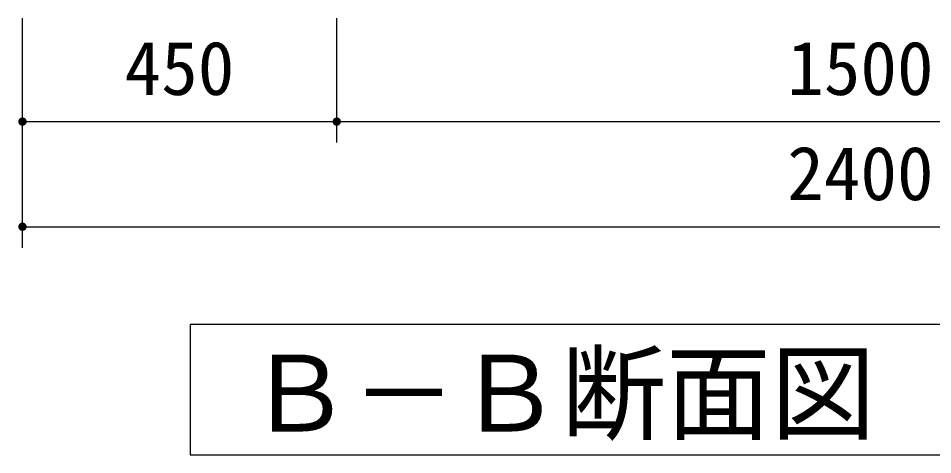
# Model space of a CAD drawing. Units: millimetres, scale not verified. Extents: x -8910 to 8910, y -6308 to 6308.
# Drawn here: x 77 to 1386, y -5015 to -4391 of the extents above; entities that cross this region are included whole.
import ezdxf
from ezdxf.enums import TextEntityAlignment as Align

# ---------------------------------------------------------------- set-up
doc = ezdxf.new("R2010")
doc.units = ezdxf.units.MM
doc.header["$LTSCALE"] = 30
for name, color, linetype, lineweight in [('0-0_製作', 5, 'Continuous', 25), ('0-B_機器', 2, 'Continuous', 25), ('0-F_0E', 2, 'Continuous', 25)]:
    doc.layers.add(name, color=color, linetype=linetype, lineweight=lineweight)
doc.styles.add('ＭＳ ゴシック', font='')
doc.styles.get('ＭＳ ゴシック').set_extended_font_data('MS Gothic')

msp = doc.modelspace()

# ---------------------------------------------------------------- linework, layer by layer
at = {"layer": '0-0_製作', "color": 2}
for p, q in [((82.66, -4568.68), (82.66, -4390.87)), ((532.66, -4568.68), (532.66, -4390.87)), ((82.66, -4719.13), (82.66, -4538.68)), ((82.66, -4689.13), (2482.66, -4689.13))]:
    msp.add_line(p, q, dxfattribs=at)
at = {"layer": '0-0_製作'}
for points in [[(76.66, -4538.68), (82.66, -4532.68), (82.66, -4538.68)], [(76.68, -4538.3), (82.66, -4532.68), (76.66, -4538.68)], [(76.66, -4538.68), (82.66, -4538.68), (76.71, -4539.43)], [(76.77, -4537.56), (82.66, -4532.68), (76.68, -4538.3)], [(76.71, -4539.43), (82.66, -4538.68), (76.85, -4540.17)], [(76.96, -4536.83), (82.66, -4532.68), (76.77, -4537.56)], [(76.85, -4540.17), (82.66, -4538.68), (77.08, -4540.89)], [(77.23, -4536.13), (82.66, -4532.68), (76.96, -4536.83)], [(77.08, -4540.89), (82.66, -4538.68), (77.41, -4541.57)], [(77.6, -4535.47), (82.66, -4532.68), (77.23, -4536.13)], [(77.41, -4541.57), (82.66, -4538.68), (77.81, -4542.21)], [(78.04, -4534.86), (82.66, -4532.68), (77.6, -4535.47)], [(77.81, -4542.21), (82.66, -4538.68), (78.29, -4542.79)], [(78.56, -4534.31), (82.66, -4532.68), (78.04, -4534.86)], [(78.29, -4542.79), (82.66, -4538.68), (78.84, -4543.3)], [(79.14, -4533.83), (82.66, -4532.68), (78.56, -4534.31)], [(78.84, -4543.3), (82.66, -4538.68), (79.45, -4543.75)], [(79.77, -4533.42), (82.66, -4532.68), (79.14, -4533.83)], [(79.45, -4543.75), (82.66, -4538.68), (80.11, -4544.11)], [(80.45, -4533.1), (82.66, -4532.68), (79.77, -4533.42)], [(80.11, -4544.11), (82.66, -4538.68), (80.81, -4544.39)], [(81.17, -4532.87), (82.66, -4532.68), (80.45, -4533.1)], [(80.81, -4544.39), (82.66, -4538.68), (81.54, -4544.57)], [(81.91, -4532.73), (82.66, -4532.68), (81.17, -4532.87)], [(81.54, -4544.57), (82.66, -4538.68), (82.29, -4544.67)], [(82.29, -4544.67), (82.66, -4538.68), (82.66, -4544.68)], [(82.66, -4532.68), (88.62, -4537.93), (82.66, -4538.68)], [(82.66, -4532.68), (88.48, -4537.19), (88.62, -4537.93)], [(82.66, -4532.68), (88.24, -4536.47), (88.48, -4537.19)], [(82.66, -4532.68), (87.92, -4535.79), (88.24, -4536.47)], [(82.66, -4532.68), (87.52, -4535.15), (87.92, -4535.79)], [(82.66, -4532.68), (87.04, -4534.57), (87.52, -4535.15)], [(82.66, -4532.68), (86.49, -4534.06), (87.04, -4534.57)], [(82.66, -4532.68), (85.88, -4533.61), (86.49, -4534.06)], [(82.66, -4532.68), (85.22, -4533.25), (85.88, -4533.61)], [(82.66, -4532.68), (84.52, -4532.97), (85.22, -4533.25)], [(82.66, -4532.68), (83.79, -4532.79), (84.52, -4532.97)], [(82.66, -4532.68), (83.04, -4532.69), (83.79, -4532.79)], [(82.66, -4538.68), (88.62, -4537.93), (88.66, -4538.68)], [(82.66, -4538.68), (83.42, -4544.63), (82.66, -4544.68)], [(82.66, -4538.68), (84.16, -4544.49), (83.42, -4544.63)], [(82.66, -4538.68), (84.87, -4544.26), (84.16, -4544.49)], [(82.66, -4538.68), (85.55, -4543.94), (84.87, -4544.26)], [(82.66, -4538.68), (86.19, -4543.53), (85.55, -4543.94)], [(82.66, -4538.68), (86.77, -4543.05), (86.19, -4543.53)], [(82.66, -4538.68), (87.29, -4542.5), (86.77, -4543.05)], [(82.66, -4538.68), (87.73, -4541.9), (87.29, -4542.5)], [(82.66, -4538.68), (88.09, -4541.24), (87.73, -4541.9)], [(82.66, -4538.68), (88.37, -4540.53), (88.09, -4541.24)], [(82.66, -4538.68), (88.56, -4539.8), (88.37, -4540.53)], [(82.66, -4538.68), (88.65, -4539.06), (88.56, -4539.8)], [(82.66, -4538.68), (88.66, -4538.68), (88.65, -4539.06)], [(526.66, -4538.68), (532.66, -4532.68), (532.66, -4538.68)], [(526.68, -4538.3), (532.66, -4532.68), (526.66, -4538.68)], [(526.66, -4538.68), (532.66, -4538.68), (526.71, -4539.43)], [(526.77, -4537.56), (532.66, -4532.68), (526.68, -4538.3)], [(526.71, -4539.43), (532.66, -4538.68), (526.85, -4540.17)], [(526.96, -4536.83), (532.66, -4532.68), (526.77, -4537.56)], [(526.85, -4540.17), (532.66, -4538.68), (527.08, -4540.89)], [(527.23, -4536.13), (532.66, -4532.68), (526.96, -4536.83)], [(527.08, -4540.89), (532.66, -4538.68), (527.41, -4541.57)], [(527.6, -4535.47), (532.66, -4532.68), (527.23, -4536.13)], [(527.41, -4541.57), (532.66, -4538.68), (527.81, -4542.21)], [(528.04, -4534.86), (532.66, -4532.68), (527.6, -4535.47)], [(527.81, -4542.21), (532.66, -4538.68), (528.29, -4542.79)], [(528.56, -4534.31), (532.66, -4532.68), (528.04, -4534.86)], [(528.29, -4542.79), (532.66, -4538.68), (528.84, -4543.3)], [(529.14, -4533.83), (532.66, -4532.68), (528.56, -4534.31)], [(528.84, -4543.3), (532.66, -4538.68), (529.45, -4543.75)], [(529.77, -4533.42), (532.66, -4532.68), (529.14, -4533.83)], [(529.45, -4543.75), (532.66, -4538.68), (530.11, -4544.11)], [(530.45, -4533.1), (532.66, -4532.68), (529.77, -4533.42)], [(530.11, -4544.11), (532.66, -4538.68), (530.81, -4544.39)], [(531.17, -4532.87), (532.66, -4532.68), (530.45, -4533.1)], [(530.81, -4544.39), (532.66, -4538.68), (531.54, -4544.57)], [(531.91, -4532.73), (532.66, -4532.68), (531.17, -4532.87)], [(531.54, -4544.57), (532.66, -4538.68), (532.29, -4544.67)], [(532.29, -4544.67), (532.66, -4538.68), (532.66, -4544.68)], [(532.66, -4532.68), (538.62, -4537.93), (532.66, -4538.68)], [(532.66, -4532.68), (538.48, -4537.19), (538.62, -4537.93)], [(532.66, -4532.68), (538.24, -4536.47), (538.48, -4537.19)], [(532.66, -4532.68), (537.92, -4535.79), (538.24, -4536.47)], [(532.66, -4532.68), (537.52, -4535.15), (537.92, -4535.79)], [(532.66, -4532.68), (537.04, -4534.57), (537.52, -4535.15)], [(532.66, -4532.68), (536.49, -4534.06), (537.04, -4534.57)], [(532.66, -4532.68), (535.88, -4533.61), (536.49, -4534.06)], [(532.66, -4532.68), (535.22, -4533.25), (535.88, -4533.61)], [(532.66, -4532.68), (534.52, -4532.97), (535.22, -4533.25)], [(532.66, -4532.68), (533.79, -4532.79), (534.52, -4532.97)], [(532.66, -4532.68), (533.04, -4532.69), (533.79, -4532.79)], [(532.66, -4538.68), (538.62, -4537.93), (538.66, -4538.68)], [(532.66, -4538.68), (534.16, -4544.49), (532.66, -4544.68)], [(532.66, -4538.68), (534.87, -4544.26), (534.16, -4544.49)], [(532.66, -4538.68), (535.55, -4543.94), (534.87, -4544.26)], [(532.66, -4538.68), (536.19, -4543.53), (535.55, -4543.94)], [(532.66, -4538.68), (536.77, -4543.05), (536.19, -4543.53)], [(532.66, -4538.68), (537.29, -4542.5), (536.77, -4543.05)], [(532.66, -4538.68), (537.73, -4541.9), (537.29, -4542.5)], [(532.66, -4538.68), (538.09, -4541.24), (537.73, -4541.9)], [(532.66, -4538.68), (538.37, -4540.53), (538.09, -4541.24)], [(532.66, -4538.68), (538.56, -4539.8), (538.37, -4540.53)], [(532.66, -4538.68), (538.65, -4539.06), (538.56, -4539.8)], [(532.66, -4538.68), (538.66, -4538.68), (538.65, -4539.06)], [(532.66, -4544.68), (534.16, -4544.49), (533.42, -4544.63)], [(76.66, -4689.13), (82.66, -4683.13), (82.66, -4689.13)], [(76.68, -4688.75), (82.66, -4683.13), (76.66, -4689.13)], [(76.77, -4688), (82.66, -4683.13), (76.68, -4688.75)], [(76.96, -4687.27), (82.66, -4683.13), (76.77, -4688)], [(77.23, -4686.57), (82.66, -4683.13), (76.96, -4687.27)], [(77.6, -4685.91), (82.66, -4683.13), (77.23, -4686.57)], [(78.04, -4685.3), (82.66, -4683.13), (77.6, -4685.91)], [(78.56, -4684.76), (82.66, -4683.13), (78.04, -4685.3)], [(79.14, -4684.27), (82.66, -4683.13), (78.56, -4684.76)], [(79.77, -4683.87), (82.66, -4683.13), (79.14, -4684.27)], [(80.45, -4683.55), (82.66, -4683.13), (79.77, -4683.87)], [(81.17, -4683.32), (82.66, -4683.13), (80.45, -4683.55)], [(81.91, -4683.18), (82.66, -4683.13), (81.17, -4683.32)], [(82.66, -4683.13), (88.62, -4688.38), (82.66, -4689.13)], [(82.66, -4683.13), (88.48, -4687.64), (88.62, -4688.38)], [(82.66, -4683.13), (88.24, -4686.92), (88.48, -4687.64)], [(82.66, -4683.13), (87.92, -4686.24), (88.24, -4686.92)], [(82.66, -4683.13), (87.52, -4685.6), (87.92, -4686.24)], [(82.66, -4683.13), (87.04, -4685.02), (87.52, -4685.6)], [(82.66, -4683.13), (86.49, -4684.51), (87.04, -4685.02)], [(82.66, -4683.13), (85.88, -4684.06), (86.49, -4684.51)], [(82.66, -4683.13), (85.22, -4683.7), (85.88, -4684.06)], [(82.66, -4683.13), (84.52, -4683.42), (85.22, -4683.7)], [(82.66, -4683.13), (83.79, -4683.24), (84.52, -4683.42)], [(82.66, -4683.13), (83.04, -4683.14), (83.79, -4683.24)], [(76.66, -4689.13), (82.66, -4689.13), (76.71, -4689.88)], [(76.71, -4689.88), (82.66, -4689.13), (76.85, -4690.62)], [(76.85, -4690.62), (82.66, -4689.13), (77.08, -4691.34)], [(77.08, -4691.34), (82.66, -4689.13), (77.41, -4692.02)], [(77.41, -4692.02), (82.66, -4689.13), (77.81, -4692.66)], [(77.81, -4692.66), (82.66, -4689.13), (78.29, -4693.24)], [(78.29, -4693.24), (82.66, -4689.13), (78.84, -4693.75)], [(78.84, -4693.75), (82.66, -4689.13), (79.45, -4694.19)], [(79.45, -4694.19), (82.66, -4689.13), (80.11, -4694.56)], [(80.11, -4694.56), (82.66, -4689.13), (80.81, -4694.84)], [(80.81, -4694.84), (82.66, -4689.13), (81.54, -4695.02)], [(81.54, -4695.02), (82.66, -4689.13), (82.29, -4695.12)], [(82.29, -4695.12), (82.66, -4689.13), (82.66, -4695.13)], [(82.66, -4689.13), (88.62, -4688.38), (88.66, -4689.13)], [(82.66, -4689.13), (83.42, -4695.08), (82.66, -4695.13)], [(82.66, -4689.13), (84.16, -4694.94), (83.42, -4695.08)], [(82.66, -4689.13), (84.87, -4694.71), (84.16, -4694.94)], [(82.66, -4689.13), (85.55, -4694.39), (84.87, -4694.71)], [(82.66, -4689.13), (86.19, -4693.98), (85.55, -4694.39)], [(82.66, -4689.13), (86.77, -4693.5), (86.19, -4693.98)], [(82.66, -4689.13), (87.29, -4692.95), (86.77, -4693.5)], [(82.66, -4689.13), (87.73, -4692.34), (87.29, -4692.95)], [(82.66, -4689.13), (88.09, -4691.68), (87.73, -4692.34)], [(82.66, -4689.13), (88.37, -4690.98), (88.09, -4691.68)], [(82.66, -4689.13), (88.56, -4690.25), (88.37, -4690.98)], [(82.66, -4689.13), (88.65, -4689.51), (88.56, -4690.25)], [(82.66, -4689.13), (88.66, -4689.13), (88.65, -4689.51)]]:
    msp.add_solid(points, dxfattribs=at)
at = {"layer": '0-B_機器', "color": 3}
msp.add_lwpolyline([(2351.99, -5015.26), (2351.99, -4828.95), (322.66, -4828.95), (322.66, -5015.26)], close=True, dxfattribs=at)
at = {"layer": '0-F_0E'}
for p, q in [((82.66, -4538.68), (532.66, -4538.68)), ((532.66, -4538.68), (2032.66, -4538.68))]:
    msp.add_line(p, q, dxfattribs=at)

# ---------------------------------------------------------------- texts
at = {"layer": '0-0_製作', "color": 4, "style": 'ＭＳ ゴシック'}
for s, p in [('450', (228.91, -4523.68)), ('1500', (1177.66, -4523.68)), ('2400', (1177.66, -4674.13))]:
    msp.add_text(s, height=76.98, dxfattribs=at).set_placement(p, align=Align.BOTTOM_LEFT)
at = {"layer": '0-B_機器', "color": 4, "style": 'ＭＳ ゴシック'}
msp.add_text('Ｂ－Ｂ断面図', height=110, dxfattribs=at).set_placement((403.91, -5015.23), align=Align.BOTTOM_LEFT)

doc.saveas('drawing.dxf')
